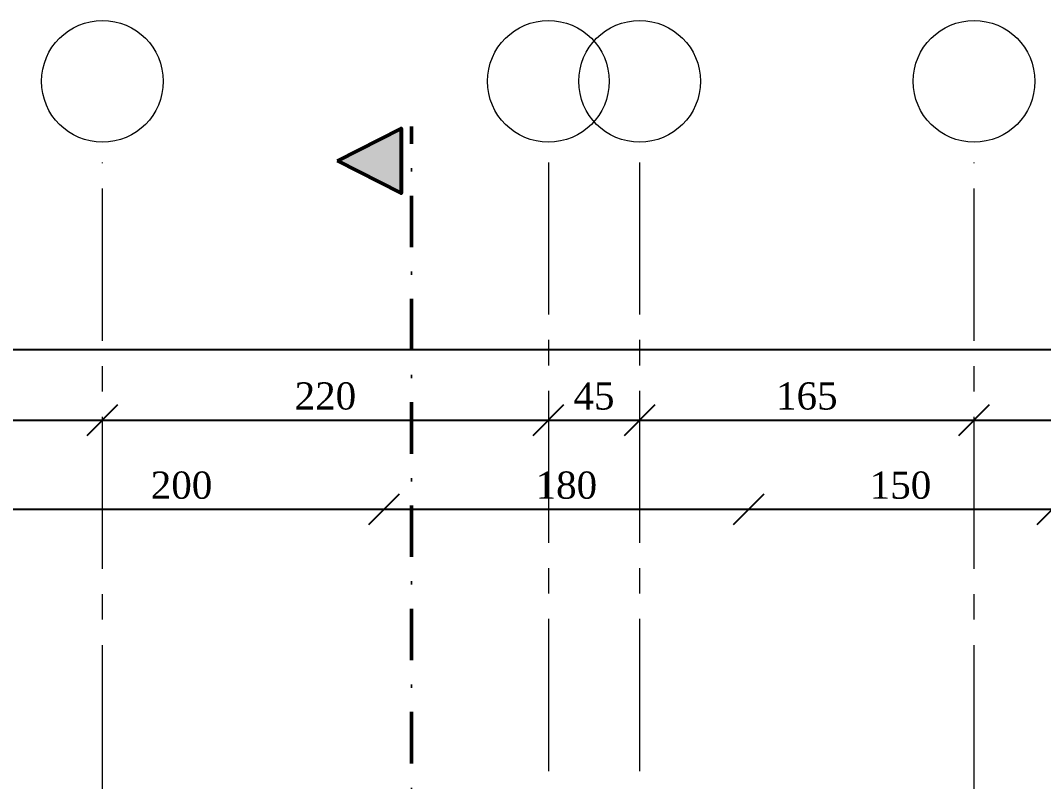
# Model space of a CAD drawing. Header units: millimetres. Extents: x 1373 to 40779, y 1939 to 6439.
# Drawn here: x 14575 to 15080, y 5071 to 5446 of the extents above; entities that cross this region are included whole.
import ezdxf

# ---------------------------------------------------------------- set-up
doc = ezdxf.new("R2010")
doc.units = ezdxf.units.MM
doc.linetypes.add('DASHDOTX2', pattern=[50.8, 25.4, -12.7, 0, -12.7])
doc.linetypes.add('IMPORT-CENTER2', pattern=[112.5, 75, -12.5, 12.5, -12.5])
for name, color, linetype, lineweight in [('A-ANNO-DIMS', 211, 'Continuous', 18), ('A-DETL', 6, 'Continuous', 30), ('A-WALL', 20, 'Continuous', 9), ('kest', 4, 'DASHDOTX2', 50), ('S-GRID', 252, 'IMPORT-CENTER2', 5), ('S-GRID-IDEN', 1, 'Continuous', 18)]:
    doc.layers.add(name, color=color, linetype=linetype, lineweight=lineweight)
doc.styles.add('Times New Roman', font='times.ttf', dxfattribs={"height": 13.4})
doc.dimstyles.new('2_0_mm_-_Arial', dxfattribs={"dimscale": 30.48, "dimtxt": 14.029207, "dimasz": 0.492126, "dimexe": 0.328084, "dimexo": 0.625, "dimgap": 0.164042, "dimtad": 1, "dimdec": 0, "dimtxsty": 'Times New Roman', "dimblk1": 'OBLIQUE', "dimblk2": 'OBLIQUE', "dimsah": 1, "dimcen": 2.5, "dimdle": 0.328084, "dimazin": 3, "dimtfac": 1, "dimtix": 1, "dimtmove": 0, "dimatfit": 3, "dimfxl": 0.656168, "dimfxlon": 1, "dimtvp": 1, "dimarcsym": 2})

# ---------------------------------------------------------------- blocks, each defined once
blk = doc.blocks.new('Grid - 3_0mm mit Kreis-1799268-1_ NORMAL KAT')
at = {"layer": 'S-GRID-IDEN'}
blk.add_circle((0, 0), 0.3, dxfattribs=at)
blk = doc.blocks.new('_Oblique')
at = {"color": 0, "linetype": 'ByBlock', "lineweight": -2}
blk.add_line((-0.5, -0.5), (0.5, 0.5), dxfattribs=at)
blk = doc.blocks.new('*D17893')
at = {"layer": 'A-ANNO-DIMS', "color": 0, "lineweight": -2, "transparency": 16777216}
blk.add_line((14430.42, 5249.43), (14625.42, 5249.43), dxfattribs=at)
at = {"layer": 'Defpoints', "color": 0, "transparency": 16777216}
for p in [(14440.42, 5269.43), (14615.42, 5269.43), (14615.42, 5249.43)]:
    blk.add_point(p, dxfattribs=at)
at = {"layer": 'A-ANNO-DIMS', "color": 0, "lineweight": -2, "transparency": 16777216, "xscale": 15, "yscale": 15, "zscale": 15, "rotation": 180}
blk.add_blockref('_Oblique', (14440.42, 5249.43), dxfattribs=at)
at = {"layer": 'A-ANNO-DIMS', "color": 0, "lineweight": -2, "transparency": 16777216, "xscale": 15, "yscale": 15, "zscale": 15}
blk.add_blockref('_Oblique', (14615.42, 5249.43), dxfattribs=at)
at = {"layer": 'A-ANNO-DIMS', "color": 0, "transparency": 16777216, "insert": (14527.92, 5261.27), "char_height": 13.4, "width": 24.2866, "attachment_point": 5, "style": 'Times New Roman'}
blk.add_mtext('\\A1;175', dxfattribs=at)
blk = doc.blocks.new('*D17894')
at = {"layer": 'A-ANNO-DIMS', "color": 0, "lineweight": -2, "transparency": 16777216}
blk.add_line((14605.42, 5249.43), (14845.42, 5249.43), dxfattribs=at)
at = {"layer": 'Defpoints', "color": 0, "transparency": 16777216}
for p in [(14615.42, 5269.43), (14835.42, 5269.43), (14835.42, 5249.43)]:
    blk.add_point(p, dxfattribs=at)
at = {"layer": 'A-ANNO-DIMS', "color": 0, "lineweight": -2, "transparency": 16777216, "xscale": 15, "yscale": 15, "zscale": 15, "rotation": 180}
blk.add_blockref('_Oblique', (14615.42, 5249.43), dxfattribs=at)
at = {"layer": 'A-ANNO-DIMS', "color": 0, "lineweight": -2, "transparency": 16777216, "xscale": 15, "yscale": 15, "zscale": 15}
blk.add_blockref('_Oblique', (14835.42, 5249.43), dxfattribs=at)
at = {"layer": 'A-ANNO-DIMS', "color": 0, "transparency": 16777216, "insert": (14725.42, 5261.25), "char_height": 13.4, "width": 36.4299, "attachment_point": 5, "style": 'Times New Roman'}
blk.add_mtext('\\A1;220', dxfattribs=at)
blk = doc.blocks.new('*D17895')
at = {"layer": 'A-ANNO-DIMS', "color": 0, "lineweight": -2, "transparency": 16777216}
blk.add_line((14825.42, 5249.43), (14890.42, 5249.43), dxfattribs=at)
at = {"layer": 'Defpoints', "color": 0, "transparency": 16777216}
for p in [(14835.42, 5269.43), (14880.42, 5269.43), (14880.42, 5249.43)]:
    blk.add_point(p, dxfattribs=at)
at = {"layer": 'A-ANNO-DIMS', "color": 0, "lineweight": -2, "transparency": 16777216, "xscale": 15, "yscale": 15, "zscale": 15, "rotation": 180}
blk.add_blockref('_Oblique', (14835.42, 5249.43), dxfattribs=at)
at = {"layer": 'A-ANNO-DIMS', "color": 0, "lineweight": -2, "transparency": 16777216, "xscale": 15, "yscale": 15, "zscale": 15}
blk.add_blockref('_Oblique', (14880.42, 5249.43), dxfattribs=at)
at = {"layer": 'A-ANNO-DIMS', "color": 0, "transparency": 16777216, "insert": (14857.92, 5261.25), "char_height": 13.4, "width": 24.2866, "attachment_point": 5, "style": 'Times New Roman'}
blk.add_mtext('\\A1;45', dxfattribs=at)
blk = doc.blocks.new('*D17896')
at = {"layer": 'A-ANNO-DIMS', "color": 0, "lineweight": -2, "transparency": 16777216}
blk.add_line((14870.42, 5249.43), (15055.42, 5249.43), dxfattribs=at)
at = {"layer": 'Defpoints', "color": 0, "transparency": 16777216}
for p in [(14880.42, 5269.43), (15045.42, 5269.43), (15045.42, 5249.43)]:
    blk.add_point(p, dxfattribs=at)
at = {"layer": 'A-ANNO-DIMS', "color": 0, "lineweight": -2, "transparency": 16777216, "xscale": 15, "yscale": 15, "zscale": 15, "rotation": 180}
blk.add_blockref('_Oblique', (14880.42, 5249.43), dxfattribs=at)
at = {"layer": 'A-ANNO-DIMS', "color": 0, "lineweight": -2, "transparency": 16777216, "xscale": 15, "yscale": 15, "zscale": 15}
blk.add_blockref('_Oblique', (15045.42, 5249.43), dxfattribs=at)
at = {"layer": 'A-ANNO-DIMS', "color": 0, "transparency": 16777216, "insert": (14962.92, 5261.25), "char_height": 13.4, "width": 36.4299, "attachment_point": 5, "style": 'Times New Roman'}
blk.add_mtext('\\A1;165', dxfattribs=at)
blk = doc.blocks.new('*D17897')
at = {"layer": 'A-ANNO-DIMS', "color": 0, "lineweight": -2, "transparency": 16777216}
blk.add_line((15035.42, 5249.43), (15464.18, 5249.43), dxfattribs=at)
at = {"layer": 'Defpoints', "color": 0, "transparency": 16777216}
for p in [(15045.42, 5269.43), (15454.18, 5269.43), (15454.18, 5249.43)]:
    blk.add_point(p, dxfattribs=at)
at = {"layer": 'A-ANNO-DIMS', "color": 0, "lineweight": -2, "transparency": 16777216, "xscale": 15, "yscale": 15, "zscale": 15, "rotation": 180}
blk.add_blockref('_Oblique', (15045.42, 5249.43), dxfattribs=at)
at = {"layer": 'A-ANNO-DIMS', "color": 0, "lineweight": -2, "transparency": 16777216, "xscale": 15, "yscale": 15, "zscale": 15}
blk.add_blockref('_Oblique', (15454.18, 5249.43), dxfattribs=at)
at = {"layer": 'A-ANNO-DIMS', "color": 0, "transparency": 16777216, "insert": (15249.8, 5261.27), "char_height": 13.4, "width": 24.2866, "attachment_point": 5, "style": 'Times New Roman'}
blk.add_mtext('\\A1;409', dxfattribs=at)
blk = doc.blocks.new('*D17901')
at = {"layer": 'A-ANNO-DIMS', "color": 0, "lineweight": -2, "transparency": 16777216}
for p, q in [((13305.71, 5266.23), (13305.71, 5294.32)), ((13295.71, 5284.32), (15689.66, 5284.32))]:
    blk.add_line(p, q, dxfattribs=at)
at = {"layer": 'Defpoints', "color": 0, "transparency": 16777216}
for p in [(15679.66, 5284.32), (13305.71, 5264.32), (15679.66, 5264.32)]:
    blk.add_point(p, dxfattribs=at)
at = {"layer": 'A-ANNO-DIMS', "color": 0, "lineweight": -2, "transparency": 16777216, "xscale": 15, "yscale": 15, "zscale": 15, "rotation": 180}
blk.add_blockref('_Oblique', (13305.71, 5284.32), dxfattribs=at)
at = {"layer": 'A-ANNO-DIMS', "color": 0, "lineweight": -2, "transparency": 16777216, "xscale": 15, "yscale": 15, "zscale": 15}
blk.add_blockref('_Oblique', (15679.66, 5284.32), dxfattribs=at)
at = {"layer": 'A-ANNO-DIMS', "color": 0, "transparency": 16777216, "insert": (14492.68, 5296.16), "char_height": 13.4, "width": 24.2866, "attachment_point": 5, "style": 'Times New Roman'}
blk.add_mtext('\\A1;2374', dxfattribs=at)
blk = doc.blocks.new('*D17909')
at = {"layer": 'A-ANNO-DIMS', "color": 0, "lineweight": -2, "transparency": 16777216}
blk.add_line((14544.56, 5205.47), (14764.37, 5205.47), dxfattribs=at)
at = {"layer": 'Defpoints', "color": 0, "transparency": 16777216}
for p in [(14754.37, 5205.47), (14554.56, 5185.47), (14754.37, 5185.47)]:
    blk.add_point(p, dxfattribs=at)
at = {"layer": 'A-ANNO-DIMS', "color": 0, "lineweight": -2, "transparency": 16777216, "xscale": 15, "yscale": 15, "zscale": 15, "rotation": 180}
blk.add_blockref('_Oblique', (14554.56, 5205.47), dxfattribs=at)
at = {"layer": 'A-ANNO-DIMS', "color": 0, "lineweight": -2, "transparency": 16777216, "xscale": 15, "yscale": 15, "zscale": 15}
blk.add_blockref('_Oblique', (14754.37, 5205.47), dxfattribs=at)
at = {"layer": 'A-ANNO-DIMS', "color": 0, "transparency": 16777216, "insert": (14654.46, 5217.29), "char_height": 13.4, "width": 36.4299, "attachment_point": 5, "style": 'Times New Roman'}
blk.add_mtext('\\A1;200', dxfattribs=at)
blk = doc.blocks.new('*D17910')
at = {"layer": 'A-ANNO-DIMS', "color": 0, "lineweight": -2, "transparency": 16777216}
blk.add_line((14744.37, 5205.47), (14944.2, 5205.47), dxfattribs=at)
at = {"layer": 'Defpoints', "color": 0, "transparency": 16777216}
for p in [(14934.2, 5205.47), (14754.37, 5185.47), (14934.2, 5185.47)]:
    blk.add_point(p, dxfattribs=at)
at = {"layer": 'A-ANNO-DIMS', "color": 0, "lineweight": -2, "transparency": 16777216, "xscale": 15, "yscale": 15, "zscale": 15, "rotation": 180}
blk.add_blockref('_Oblique', (14754.37, 5205.47), dxfattribs=at)
at = {"layer": 'A-ANNO-DIMS', "color": 0, "lineweight": -2, "transparency": 16777216, "xscale": 15, "yscale": 15, "zscale": 15}
blk.add_blockref('_Oblique', (14934.2, 5205.47), dxfattribs=at)
at = {"layer": 'A-ANNO-DIMS', "color": 0, "transparency": 16777216, "insert": (14844.28, 5217.29), "char_height": 13.4, "width": 24.2866, "attachment_point": 5, "style": 'Times New Roman'}
blk.add_mtext('\\A1;180', dxfattribs=at)
blk = doc.blocks.new('*D17911')
at = {"layer": 'A-ANNO-DIMS', "color": 0, "lineweight": -2, "transparency": 16777216}
blk.add_line((14924.2, 5205.47), (15094.06, 5205.47), dxfattribs=at)
at = {"layer": 'Defpoints', "color": 0, "transparency": 16777216}
for p in [(15084.06, 5205.47), (14934.2, 5185.47), (15084.06, 5185.47)]:
    blk.add_point(p, dxfattribs=at)
at = {"layer": 'A-ANNO-DIMS', "color": 0, "lineweight": -2, "transparency": 16777216, "xscale": 15, "yscale": 15, "zscale": 15, "rotation": 180}
blk.add_blockref('_Oblique', (14934.2, 5205.47), dxfattribs=at)
at = {"layer": 'A-ANNO-DIMS', "color": 0, "lineweight": -2, "transparency": 16777216, "xscale": 15, "yscale": 15, "zscale": 15}
blk.add_blockref('_Oblique', (15084.06, 5205.47), dxfattribs=at)
at = {"layer": 'A-ANNO-DIMS', "color": 0, "transparency": 16777216, "insert": (15009.13, 5217.29), "char_height": 13.4, "width": 36.4299, "attachment_point": 5, "style": 'Times New Roman'}
blk.add_mtext('\\A1;150', dxfattribs=at)
blk = doc.blocks.new('*D17912')
at = {"layer": 'A-ANNO-DIMS', "color": 0, "lineweight": -2, "transparency": 16777216}
blk.add_line((15074.06, 5205.47), (15233.92, 5205.47), dxfattribs=at)
at = {"layer": 'Defpoints', "color": 0, "transparency": 16777216}
for p in [(15223.92, 5205.47), (15084.06, 5185.47), (15223.92, 5185.47)]:
    blk.add_point(p, dxfattribs=at)
at = {"layer": 'A-ANNO-DIMS', "color": 0, "lineweight": -2, "transparency": 16777216, "xscale": 15, "yscale": 15, "zscale": 15, "rotation": 180}
blk.add_blockref('_Oblique', (15084.06, 5205.47), dxfattribs=at)
at = {"layer": 'A-ANNO-DIMS', "color": 0, "lineweight": -2, "transparency": 16777216, "xscale": 15, "yscale": 15, "zscale": 15}
blk.add_blockref('_Oblique', (15223.92, 5205.47), dxfattribs=at)
at = {"layer": 'A-ANNO-DIMS', "color": 0, "transparency": 16777216, "insert": (15153.99, 5217.29), "char_height": 13.4, "width": 24.2866, "attachment_point": 5, "style": 'Times New Roman'}
blk.add_mtext('\\A1;140', dxfattribs=at)
blk = doc.blocks.new('KESİT')
at = {"layer": 'A-WALL'}
blk.add_hatch(color=4, dxfattribs=at).paths.add_polyline_path([(14731.35, 5377.25), (14762.75, 5393.24), (14762.75, 5361.27)])
at = {"layer": 'A-WALL', "color": 4, "lineweight": 53}
blk.add_lwpolyline([(14731.35, 5377.25), (14762.75, 5393.24), (14762.75, 5361.27), (14731.35, 5377.25)], dxfattribs=at)
at = {"layer": 'kest'}
blk.add_line((14767.84, 2942.37), (14767.85, 5394.21), dxfattribs=at)

msp = doc.modelspace()

# ---------------------------------------------------------------- linework, layer by layer
at = {"layer": 'S-GRID', "lineweight": 18}
for p, q in [((14615.42, 2926.07), (14615.42, 5376.43)), ((14835.42, 5376.43), (14835.42, 2926.07)), ((14880.42, 5376.43), (14880.42, 2926.07)), ((15045.42, 2926.07), (15045.42, 5376.43))]:
    msp.add_line(p, q, dxfattribs=at)

# ---------------------------------------------------------------- block references
at = {"layer": 'A-DETL'}
msp.add_blockref('KESİT', (0, 0), dxfattribs=at)
at = {"layer": 'S-GRID-IDEN', "xscale": 99.99999999999993, "yscale": 99.99999999999993, "zscale": 99.99999999999993}
for p in [(14615.42, 5416.43), (15045.42, 5416.43)]:
    msp.add_blockref('Grid - 3_0mm mit Kreis-1799268-1_ NORMAL KAT', p, dxfattribs=at)
at = {"layer": 'S-GRID-IDEN', "xscale": 99.99999999999993, "yscale": 99.99999999999993, "zscale": 99.99999999999993, "rotation": 180}
for p in [(14835.42, 5416.43), (14880.42, 5416.43)]:
    msp.add_blockref('Grid - 3_0mm mit Kreis-1799268-1_ NORMAL KAT', p, dxfattribs=at)

# ---------------------------------------------------------------- dimensions: what is measured, and where the dimension line sits
at = {"layer": 'A-ANNO-DIMS'}
for base, p1, p2, override, picture, middle in [((15679.66, 5284.32), (13305.71, 5264.32), (15679.66, 5264.32), {"dimse1": 0, "dimse2": 1, "dimfxl": 2373.952709}, '*D17901', (14492.68, 5296.16)), ((14615.42, 5249.43), (14440.42, 5269.43), (14615.42, 5269.43), {"dimse1": 1, "dimse2": 1, "dimfxl": 175}, '*D17893', (14527.92, 5261.27)), ((14835.42, 5249.43), (14615.42, 5269.43), (14835.42, 5269.43), {"dimse1": 1, "dimse2": 1, "dimfxl": 220}, '*D17894', (14725.42, 5261.25)), ((14880.42, 5249.43), (14835.42, 5269.43), (14880.42, 5269.43), {"dimse1": 1, "dimse2": 1, "dimfxl": 45}, '*D17895', (14857.92, 5261.25)), ((15045.42, 5249.43), (14880.42, 5269.43), (15045.42, 5269.43), {"dimse1": 1, "dimse2": 1, "dimfxl": 165}, '*D17896', (14962.92, 5261.25)), ((15454.18, 5249.43), (15045.42, 5269.43), (15454.18, 5269.43), {"dimse1": 1, "dimse2": 1, "dimfxl": 408.759004}, '*D17897', (15249.8, 5261.27)), ((14754.37, 5205.47), (14554.56, 5185.47), (14754.37, 5185.47), {"dimse1": 1, "dimse2": 1, "dimfxl": 199.810889}, '*D17909', (14654.46, 5217.29)), ((14934.2, 5205.47), (14754.37, 5185.47), (14934.2, 5185.47), {"dimse1": 1, "dimse2": 1, "dimfxl": 179.8298}, '*D17910', (14844.28, 5217.29)), ((15084.06, 5205.47), (14934.2, 5185.47), (15084.06, 5185.47), {"dimse1": 1, "dimse2": 1, "dimfxl": 149.858167}, '*D17911', (15009.13, 5217.29)), ((15223.92, 5205.47), (15084.06, 5185.47), (15223.92, 5185.47), {"dimse1": 1, "dimse2": 1, "dimfxl": 139.867622}, '*D17912', (15153.99, 5217.29))]:
    dim = msp.add_linear_dim(base=base, p1=p1, p2=p2, dimstyle='2_0_mm_-_Arial', override=override, dxfattribs=at)
    dim.commit()
    dim.dimension.update_dxf_attribs({"geometry": picture, "text_midpoint": middle})

doc.saveas('drawing.dxf')
